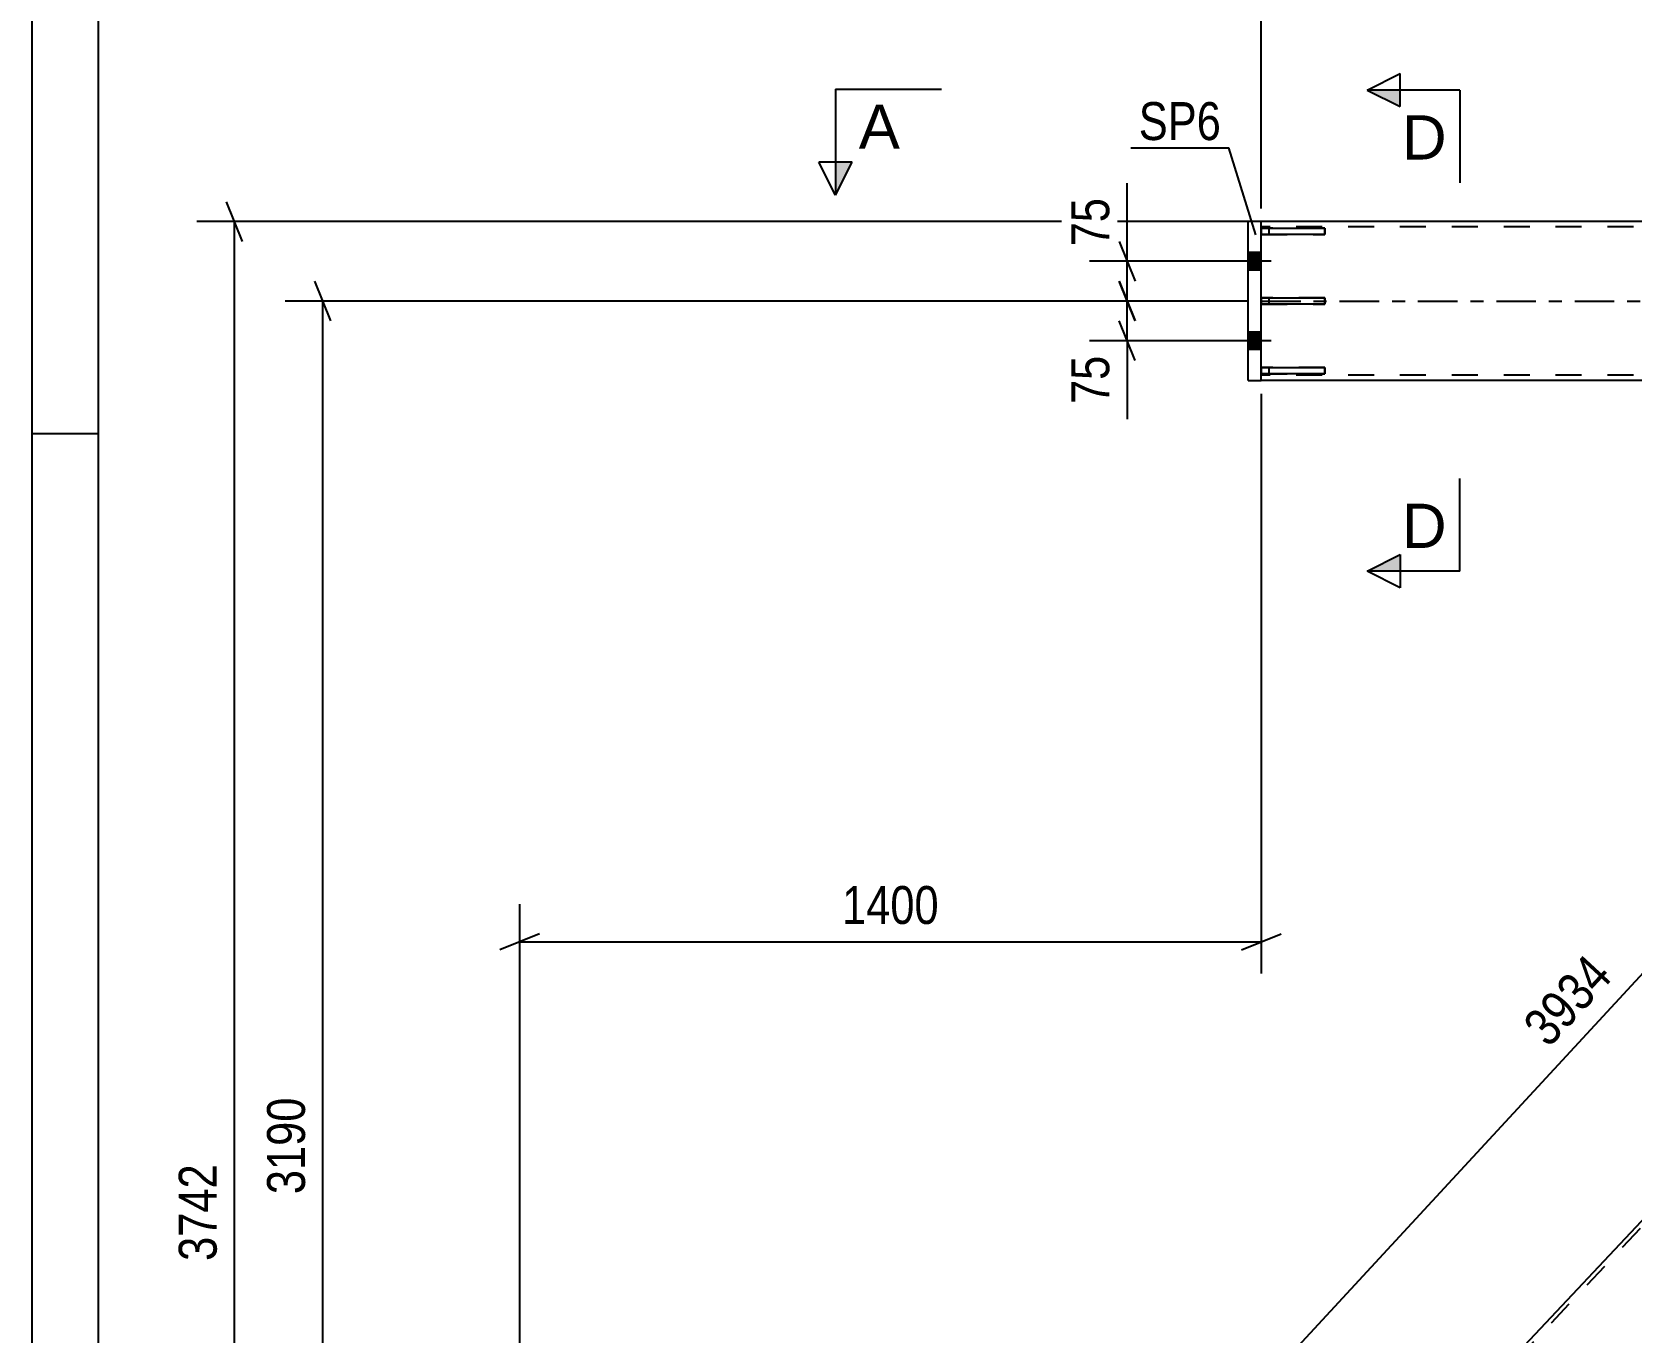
# Model space of a CAD drawing. Header units: millimetres. Extents: x -93 to 748, y -457 to 137.
# Drawn here: x -92.8 to 28, y -77.9 to 20.3 of the extents above; entities that cross this region are included whole.
import ezdxf

# ---------------------------------------------------------------- set-up
doc = ezdxf.new("R2010")
doc.units = ezdxf.units.MM
doc.linetypes.add('DXK_LINE_DOT2', pattern=[3.9198, 1.9599, -1.9599])
doc.linetypes.add('DXK_LINE_DOT3', pattern=[5.9187, 2.979, -0.9799, 0.9799, -0.9799])
doc.styles.add('Arial', font='ARIAL.TTF', dxfattribs={"height": 0.2})
doc.styles.add('Arial Narrow', font='ARIALN.TTF', dxfattribs={"height": 0.2})

# ---------------------------------------------------------------- blocks, each defined once
blk = doc.blocks.new('Unknown-761532223-1162')
at = {"color": 5, "linetype": 'Continuous'}
for p, q in [((-92.84, 136.96), (-92.84, -457.04)), ((-87.84, 131.96), (-87.84, -452.04)), ((-87.84, -10.04), (-92.84, -10.04))]:
    blk.add_line(p, q, dxfattribs=at)
blk = doc.blocks.new('Part-761532223-1582 - 1399')
at = {"color": 2, "linetype": 'Continuous'}
for p, q in [((0, -5.5), (0, -5.02)), ((0, -5.02), (4.8, -5.02)), ((4.8, -5.5), (0, -5.5)), ((4.8, -5.02), (4.8, -5.5))]:
    blk.add_line(p, q, dxfattribs=at)
at = {"color": 7, "linetype": 'DXK_LINE_DOT2'}
blk.add_line((0.6, -5.5), (0.6, -5.02), dxfattribs=at)
blk = doc.blocks.new('Part-761532223-1579 - 1399')
at = {"color": 7, "linetype": 'DXK_LINE_DOT2'}
for p, q in [((4.8, -5.02), (0, -5.02)), ((0, -5.02), (0, -5.5)), ((0, -5.5), (4.8, -5.5)), ((0.6, -5.5), (0.6, -5.02)), ((4.8, -5.5), (4.8, -5.02))]:
    blk.add_line(p, q, dxfattribs=at)
blk = doc.blocks.new('Bolt-761532223-1494 - 1399')
at = {"linetype": 'Continuous'}
for points in [[(-1, 3.66), (-1, 2.34), (0, 2.34), (0, 3.66)], [(-1, 3.66), (-1, 2.34), (0, 2.34), (0, 3.66)], [(-1, -2.34), (-1, -3.66), (0, -3.66), (0, -2.34)], [(-1, -2.34), (-1, -3.66), (0, -3.66), (0, -2.34)]]:
    blk.add_hatch(color=1, dxfattribs=at).paths.add_polyline_path(points)
at = {"color": 1, "linetype": 'Continuous'}
for p, q in [((0, 3.66), (-1, 3.66)), ((0, 3.66), (-1, 3.66)), ((0.76, 3), (-4, 3)), ((0.76, 3), (-4, 3)), ((0, 2.34), (-1, 2.34)), ((0, 2.34), (-1, 2.34)), ((0, -2.34), (-1, -2.34)), ((0, -2.34), (-1, -2.34)), ((0.76, -3), (-4, -3)), ((0.76, -3), (-4, -3)), ((0, -3.66), (-1, -3.66)), ((0, -3.66), (-1, -3.66))]:
    blk.add_line(p, q, dxfattribs=at)
blk = doc.blocks.new('Part-761532223-1581 - 1399')
at = {"color": 7, "linetype": 'DXK_LINE_DOT2'}
for p, q in [((4.8, 0.24), (0, 0.24)), ((0, 0.24), (0, -0.24)), ((0.6, -0.24), (0.6, 0.24)), ((4.8, -0.24), (4.8, 0.24)), ((0, -0.24), (4.8, -0.24))]:
    blk.add_line(p, q, dxfattribs=at)
blk = doc.blocks.new('Part-761532223-1580 - 1399')
at = {"color": 7, "linetype": 'DXK_LINE_DOT2'}
for p, q in [((4.8, 5.5), (0, 5.5)), ((0, 5.5), (0, 5.02)), ((0, 5.02), (4.8, 5.02)), ((0.6, 5.02), (0.6, 5.5)), ((4.8, 5.02), (4.8, 5.5))]:
    blk.add_line(p, q, dxfattribs=at)
blk = doc.blocks.new('Part-761532223-1583 - 1399')
at = {"color": 2, "linetype": 'Continuous'}
for p, q in [((0, 5.5), (4.8, 5.5)), ((0, 5.5), (0, 5.02)), ((4.8, 5.02), (0, 5.02)), ((4.8, 5.5), (4.8, 5.02))]:
    blk.add_line(p, q, dxfattribs=at)
at = {"color": 7, "linetype": 'DXK_LINE_DOT2'}
blk.add_line((0.6, 5.02), (0.6, 5.5), dxfattribs=at)
blk = doc.blocks.new('Part-761532223-1584 - 1399')
at = {"color": 2, "linetype": 'Continuous'}
for p, q in [((0, -0.24), (0, 0.24)), ((0, 0.24), (4.8, 0.24)), ((4.8, 0.24), (4.8, -0.24)), ((4.8, -0.24), (0, -0.24))]:
    blk.add_line(p, q, dxfattribs=at)
at = {"color": 7, "linetype": 'DXK_LINE_DOT2'}
blk.add_line((0.6, -0.24), (0.6, 0.24), dxfattribs=at)
blk = doc.blocks.new('Part-761532223-1602 - 1399')
at = {"color": 2, "linetype": 'Continuous'}
for p, q in [((217, 6), (0, 6)), ((88.48, -6), (0, -6))]:
    blk.add_line(p, q, dxfattribs=at)
at = {"color": 7, "linetype": 'DXK_LINE_DOT2'}
for p, q in [((0, -6), (0, 6)), ((718, 5.6), (0, 5.6)), ((718, -5.6), (0, -5.6))]:
    blk.add_line(p, q, dxfattribs=at)
at = {"color": 7, "linetype": 'DXK_LINE_DOT3'}
blk.add_line((0, 0), (718, 0), dxfattribs=at)
blk = doc.blocks.new('Part-761532223-1848 - 1399')
at = {"color": 2, "linetype": 'Continuous'}
for p, q in [((-1, -6), (-1, 6)), ((0, 6), (-1, 6)), ((0, -6), (0, 6)), ((-1, -6), (0, -6))]:
    blk.add_line(p, q, dxfattribs=at)
blk = doc.blocks.new('Part-761532223-1790 - 1399')
at = {"color": 2, "linetype": 'Continuous'}
for p, q in [((-18.36, -119.54), (88.42, -6)), ((96.36, -6), (88.48, -6)), ((96.36, -6), (96.36, -7.13)), ((96.36, -8.06), (43.94, -63.8)), ((-10.41, -121.6), (39, -69.05)), ((-18.36, -121.6), (-18.36, -119.54)), ((-18.36, -121.6), (-10.48, -121.6))]:
    blk.add_line(p, q, dxfattribs=at)
at = {"color": 7, "linetype": 'DXK_LINE_DOT2'}
for p, q in [((-18.36, -120), (88.86, -6)), ((88.48, -6), (88.42, -6)), ((96.36, -8.06), (96.36, -7.13)), ((-10.85, -121.6), (96.36, -7.59)), ((43.94, -63.8), (39, -69.05)), ((-10.48, -121.6), (-10.41, -121.6))]:
    blk.add_line(p, q, dxfattribs=at)
blk = doc.blocks.new('StraightDimension-761532223-3322 - 1399')
at = {"color": 7, "linetype": 'Continuous'}
for p, q in [((-76.94, 4.5), (-78.14, 7.5)), ((-1, 6), (-80.39, 6)), ((-77.54, -143.68), (-77.54, 6)), ((-78.14, -142.18), (-76.94, -145.18)), ((-28.5, -143.68), (-80.39, -143.68))]:
    blk.add_line(p, q, dxfattribs=at)
at = {"color": 0}
blk.add_wipeout([(-78.29, -64.59), (-82.49, -64.59), (-82.49, -73.1), (-78.29, -73.1)], dxfattribs=at)
at = {"color": 3, "style": 'Arial Narrow'}
blk.add_text('3742', height=2.863, rotation=90.0002, dxfattribs=at).set_placement((-78.89, -72.5))
blk = doc.blocks.new('StraightDimension-761532223-21696 - 1399')
at = {"color": 7, "linetype": 'Continuous'}
for p, q in [((88.42, -5), (88.42, 41.24)), ((0, 7), (0, 35.76)), ((1.5, 33.23), (-1.5, 32.03)), ((0, 32.63), (88.42, 32.63)), ((86.92, 32.03), (89.92, 33.23))]:
    blk.add_line(p, q, dxfattribs=at)
at = {"color": 0}
blk.add_wipeout([(48.46, 33.38), (48.46, 37.58), (39.95, 37.58), (39.95, 33.38)], dxfattribs=at)
at = {"color": 3, "style": 'Arial Narrow'}
blk.add_text('2210', height=2.863, dxfattribs=at).set_placement((40.55, 33.98))
at = {"color": 0, "linetype": 'Continuous'}
for points in [[(87.82, 41.84), (83.62, 41.84), (83.62, 33.33), (87.82, 33.33)], [(-0.6, 36.36), (-4.8, 36.36), (-4.8, 33.33), (-0.6, 33.33)]]:
    blk.add_wipeout(points, dxfattribs=at)
at = {"color": 3, "linetype": 'Continuous', "style": 'Arial Narrow'}
for s, height, p in [('2210', 2.863, (87.22, 33.93)), ('0', 2.86, (-1.2, 33.93))]:
    blk.add_text(s, height=height, rotation=90.0002, dxfattribs=at).set_placement(p)
blk = doc.blocks.new('StraightDimension-761532223-29910 - 1399')
at = {"color": 7, "linetype": 'Continuous'}
for p, q in [((-10.73, 1.5), (-9.53, -1.5)), ((-1, 0), (-12.98, 0)), ((-10.13, -3), (-10.13, 0)), ((-9.53, -4.5), (-10.73, -1.5)), ((-2, -3), (-12.98, -3)), ((-10.13, -3), (-10.13, -8.91)), ((-10.13, -3), (-10.13, -8.91))]:
    blk.add_line(p, q, dxfattribs=at)
at = {"color": 0}
blk.add_wipeout([(-10.88, -3.53), (-15.08, -3.53), (-15.08, -8.38), (-10.88, -8.38)], dxfattribs=at)
at = {"color": 3, "style": 'Arial Narrow'}
blk.add_text('75', height=2.863, rotation=90.0002, dxfattribs=at).set_placement((-11.48, -7.78))
blk = doc.blocks.new('StraightDimension-761532223-2533 - 1399')
at = {"color": 7, "linetype": 'Continuous'}
for p, q in [((0, -7), (0, -50.8)), ((-56, -120.6), (-56, -45.55)), ((-54.5, -47.8), (-57.5, -49)), ((-1.5, -49), (1.5, -47.8)), ((-56, -48.4), (0, -48.4))]:
    blk.add_line(p, q, dxfattribs=at)
at = {"color": 0}
blk.add_wipeout([(-23.74, -47.65), (-23.74, -43.45), (-32.26, -43.45), (-32.26, -47.65)], dxfattribs=at)
at = {"color": 3, "style": 'Arial Narrow'}
blk.add_text('1400', height=2.863, dxfattribs=at).set_placement((-31.66, -47.05))
blk = doc.blocks.new('StraightDimension-761532223-2658 - 1399')
at = {"color": 7, "linetype": 'Continuous'}
for p, q in [((87.68, -5.32), (76.47, 5.03)), ((77.99, 1.59), (79.15, 4.61)), ((-28.22, -112.49), (78.57, 3.1)), ((-19.09, -120.92), (-30.31, -110.56)), ((-27.64, -110.98), (-28.8, -114))]:
    blk.add_line(p, q, dxfattribs=at)
at = {"color": 0}
blk.add_wipeout([(27.51, -51.06), (24.43, -48.21), (18.65, -54.46), (21.74, -57.31)], dxfattribs=at)
at = {"color": 3, "style": 'Arial Narrow'}
blk.add_text('3934', height=2.863, rotation=47.269, dxfattribs=at).set_placement((21.7, -56.47))
blk = doc.blocks.new('StraightDimension-761532223-3110 - 1399')
at = {"color": 7, "linetype": 'Continuous'}
for p, q in [((-70.27, -1.5), (-71.47, 1.5)), ((-2, 0), (-73.72, 0)), ((-70.87, -127.6), (-70.87, 0)), ((-71.47, -126.1), (-70.27, -129.1)), ((-57, -127.6), (-73.72, -127.6))]:
    blk.add_line(p, q, dxfattribs=at)
at = {"color": 0}
blk.add_wipeout([(-71.62, -59.54), (-75.82, -59.54), (-75.82, -68.06), (-71.62, -68.06)], dxfattribs=at)
at = {"color": 3, "style": 'Arial Narrow'}
blk.add_text('3190', height=2.863, rotation=90.0002, dxfattribs=at).set_placement((-72.22, -67.46))
blk = doc.blocks.new('StraightDimension-761532223-29909 - 1399')
at = {"color": 7, "linetype": 'Continuous'}
for p, q in [((-10.13, 3), (-10.13, 8.91)), ((-10.13, 3), (-10.13, 8.91)), ((-10.73, 4.5), (-9.53, 1.5)), ((-2, 3), (-12.98, 3)), ((-10.13, 0), (-10.13, 3)), ((-9.53, -1.5), (-10.73, 1.5)), ((-1, 0), (-12.98, 0))]:
    blk.add_line(p, q, dxfattribs=at)
at = {"color": 0}
blk.add_wipeout([(-10.88, 8.38), (-15.08, 8.38), (-15.08, 3.52), (-10.88, 3.52)], dxfattribs=at)
at = {"color": 3, "style": 'Arial Narrow'}
blk.add_text('75', height=2.863, rotation=90.0002, dxfattribs=at).set_placement((-11.48, 4.13))
blk = doc.blocks.new('Mark-761532223-1844 - 1399')
at = {"color": 0}
blk.add_wipeout([(-3.04, 12.16), (-3.04, 15.16), (-9.25, 15.16), (-9.25, 12.16)], dxfattribs=at)
blk.add_wipeout([(-3.04, 12.16), (-3.04, 15.16), (-9.25, 15.16), (-9.25, 12.16)], dxfattribs=at)
at = {"color": 30, "linetype": 'Continuous'}
for p in [(-9.85, 11.56), (-0.41, 4.99)]:
    blk.add_line(p, (-2.44, 11.56), dxfattribs=at)
at = {"color": 3, "style": 'Arial Narrow'}
blk.add_text('SP6', height=2.863, dxfattribs=at).set_placement((-9.25, 12.16))
blk = doc.blocks.new('SectionMark-761532223-3417 - 1399')
at = {"linetype": 'Continuous'}
blk.add_hatch(color=6, dxfattribs=at).paths.add_polyline_path([(-32.15, 10.5), (-30.9, 10.5), (-32.15, 8)])
at = {"color": 6, "linetype": 'Continuous'}
for p, q in [((-32.15, 16), (-24.15, 16)), ((-32.15, 16), (-32.15, 8)), ((-32.15, 8), (-33.4, 10.5)), ((-30.9, 10.5), (-33.4, 10.5)), ((-32.15, 8), (-30.9, 10.5))]:
    blk.add_line(p, q, dxfattribs=at)
at = {"color": 0, "linetype": 'Continuous'}
blk.add_wipeout([(-27.29, 11.5), (-27.29, 15), (-30.4, 15), (-30.4, 11.5)], dxfattribs=at)
at = {"color": 3, "linetype": 'Continuous', "style": 'Arial'}
blk.add_text('A', height=3.34, dxfattribs=at).set_placement((-30.4, 11.5))
blk = doc.blocks.new('SectionMark-761532223-3385 - 1399')
at = {"color": 6, "linetype": 'Continuous'}
for p, q in [((8, 15.94), (10.5, 17.19)), ((15, 15.94), (8, 15.94)), ((15, 15.94), (15, 8.94)), ((15, -20.4), (15, -13.4)), ((15, -20.4), (8, -20.4)), ((10.5, -21.65), (8, -20.4))]:
    blk.add_line(p, q, dxfattribs=at)
at = {"color": 0, "linetype": 'Continuous'}
for points in [[(14, 10.69), (14, 14.19), (10.63, 14.19), (10.63, 10.69)], [(14, -18.65), (14, -15.15), (10.63, -15.15), (10.63, -18.65)]]:
    blk.add_wipeout(points, dxfattribs=at)
at = {"linetype": 'Continuous'}
for points in [[(10.5, 15.94), (10.5, 14.69), (8, 15.94)], [(10.5, -19.15), (10.5, -20.4), (8, -20.4)]]:
    blk.add_hatch(color=6, dxfattribs=at).paths.add_polyline_path(points)
at = {"color": 6, "linetype": 'Continuous'}
for p, q in [((10.5, 14.69), (10.5, 17.19)), ((8, 15.94), (10.5, 14.69)), ((8, -20.4), (10.5, -19.15)), ((10.5, -19.15), (10.5, -21.65))]:
    blk.add_line(p, q, dxfattribs=at)
at = {"color": 3, "linetype": 'Continuous', "style": 'Arial'}
for p in [(10.63, 10.69), (10.63, -18.65)]:
    blk.add_text('D', height=3.34, dxfattribs=at).set_placement(p)

msp = doc.modelspace()

# ---------------------------------------------------------------- block references
for name in ['Unknown-761532223-1162', 'Part-761532223-1602 - 1399', 'Part-761532223-1848 - 1399', 'Part-761532223-1580 - 1399', 'Part-761532223-1583 - 1399', 'Bolt-761532223-1494 - 1399', 'Part-761532223-1581 - 1399', 'Part-761532223-1584 - 1399', 'Part-761532223-1790 - 1399', 'Part-761532223-1582 - 1399', 'Part-761532223-1579 - 1399']:
    msp.add_blockref(name, (0, 0))

# ---------------------------------------------------------------- next in the draw order: block references
msp.add_blockref('StraightDimension-761532223-3322 - 1399', (0, 0))

# ---------------------------------------------------------------- next in the draw order: block references
msp.add_blockref('StraightDimension-761532223-21696 - 1399', (0, 0))

# ---------------------------------------------------------------- next in the draw order: block references
msp.add_blockref('StraightDimension-761532223-29910 - 1399', (0, 0))

# ---------------------------------------------------------------- next in the draw order: block references
msp.add_blockref('StraightDimension-761532223-2533 - 1399', (0, 0))

# ---------------------------------------------------------------- next in the draw order: block references
msp.add_blockref('StraightDimension-761532223-2658 - 1399', (0, 0))

# ---------------------------------------------------------------- next in the draw order: block references
msp.add_blockref('StraightDimension-761532223-3110 - 1399', (0, 0))

# ---------------------------------------------------------------- next in the draw order: block references
msp.add_blockref('StraightDimension-761532223-29909 - 1399', (0, 0))

# ---------------------------------------------------------------- next in the draw order: block references
msp.add_blockref('Mark-761532223-1844 - 1399', (0, 0))

# ---------------------------------------------------------------- next in the draw order: block references
msp.add_blockref('SectionMark-761532223-3417 - 1399', (0, 0))

# ---------------------------------------------------------------- next in the draw order: block references
msp.add_blockref('SectionMark-761532223-3385 - 1399', (0, 0))

doc.saveas('drawing.dxf')
